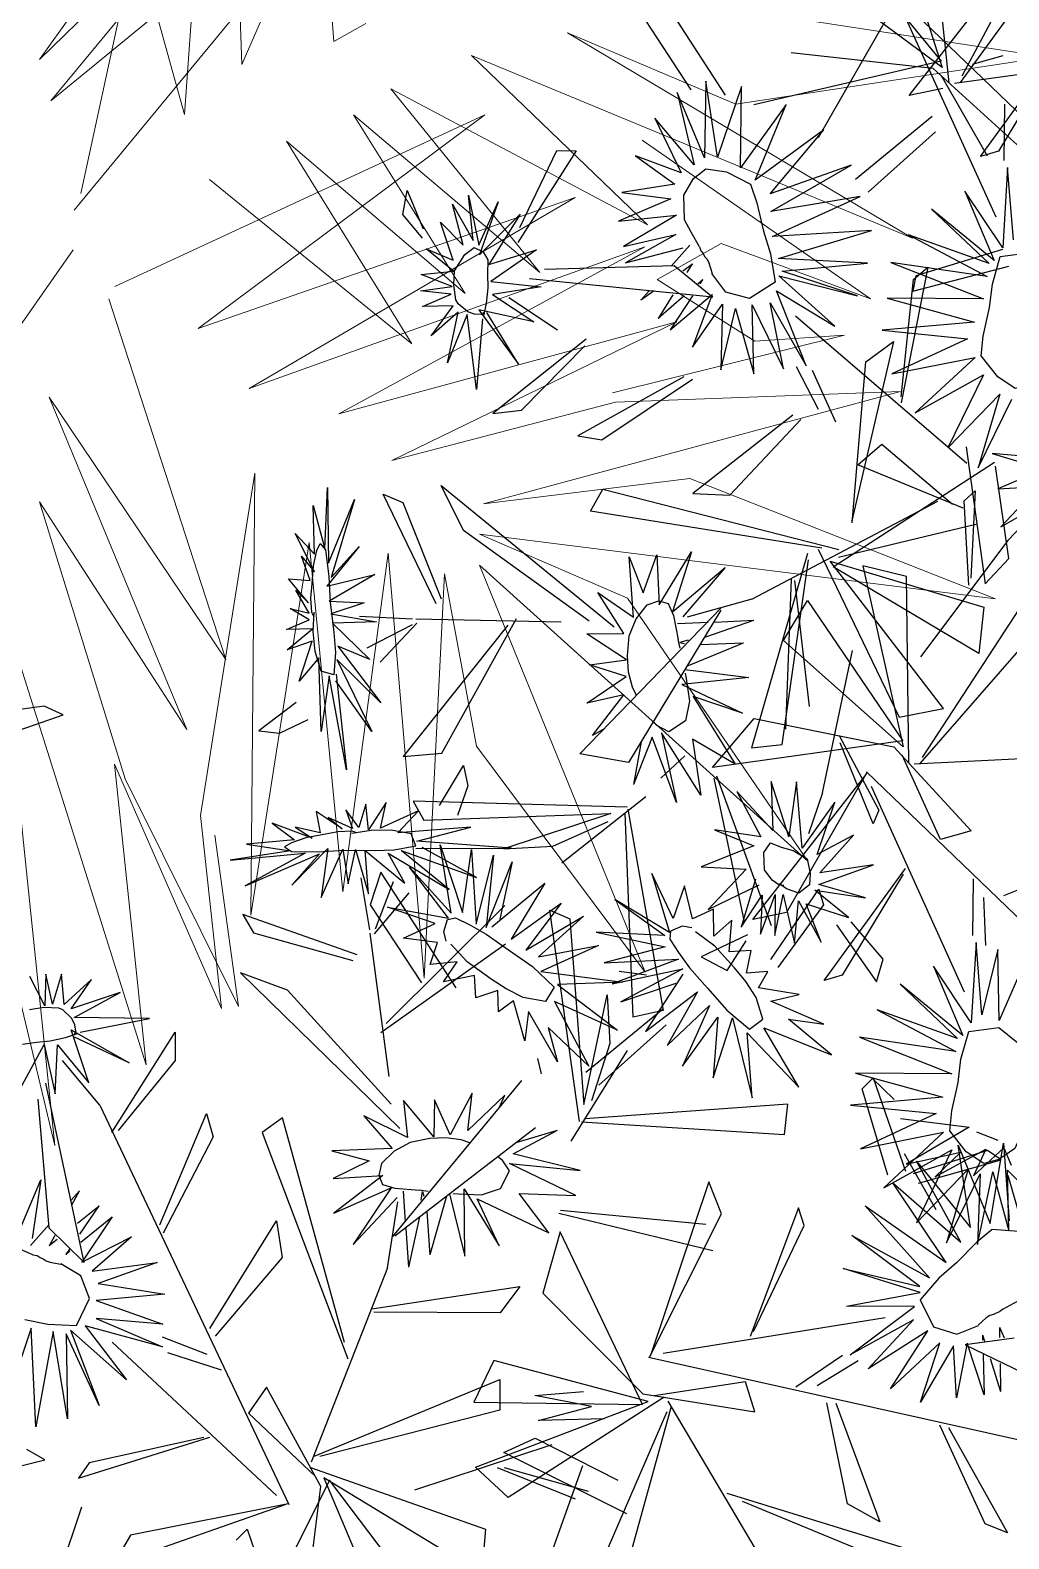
# Model space of a CAD drawing. Header units: millimetres. Extents: x -2729 to 15248, y -12439 to 5292.
# Drawn here: x 4136.1 to 4188, y -10561.4 to -10481.4 of the extents above; entities that cross this region are included whole.
import ezdxf

# ---------------------------------------------------------------- set-up
doc = ezdxf.new("R2010")
doc.units = ezdxf.units.MM

# ---------------------------------------------------------------- blocks, each defined once
blk = doc.blocks.new('styrtys')
at = {"color": 86, "linetype": 'Continuous'}
for p, q in [((-18.311, 2.885), (-18.435, 1.784)), ((-16.817, 0.9), (-18.311, 2.885)), ((-55.142, -11.478), (-55.167, -12.586)), ((-53.478, -13.323), (-55.142, -11.478)), ((-55.167, -12.586), (-54.315, -14.029)), ((2.876, -13.058), (-4.87, -35.285)), ((-5.921, -22.159), (-1.925, -25.943)), ((12.686, -25.009), (14.676, -22.24)), ((-11.446, -23.297), (-6.297, -33.172)), ((3.569, -25.68), (-4.275, -34.734)), ((-1.403, -26.871), (0.869, -25.712)), ((-2.068, -27.782), (0.671, -26.56)), ((-35.156, -28.736), (-42.901, -50.963)), ((-6.676, -34.525), (-4.351, -28.941)), ((-4.351, -28.941), (-3.252, -30.221)), ((-6.462, -32.885), (-16.76, -29.863)), ((-3.252, -30.221), (-6.457, -33.948)), ((3.784, -30.334), (2.692, -32.7)), ((3.181, -33.345), (5.035, -30.144)), ((5.035, -30.144), (3.784, -30.334)), ((-16.59, -31.487), (-6.789, -32.924)), ((6.124, -32.7), (-1.073, -31.266)), ((-0.755, -31.255), (5.472, -31.945)), ((5.472, -31.945), (6.124, -32.7)), ((-15.394, -33.298), (-13.059, -32.511)), ((-13.059, -32.511), (-14.004, -41.447)), ((-18.3, -33.173), (-22.452, -35.869)), ((-16.563, -33.747), (-18.3, -33.173)), ((-14.204, -41.716), (-15.394, -33.298)), ((-6.231, -33.453), (-15.162, -37.707)), ((-9.628, -32.997), (-14.204, -41.716)), ((-8.227, -34.924), (-9.628, -32.997)), ((-22.727, -37.705), (-16.563, -33.747)), ((-19.15, -33.61), (-11.608, -35.235)), ((-14.706, -40.046), (-6.875, -34.076)), ((-11.802, -41.936), (-7.17, -34.236)), ((-6.875, -34.076), (-9.353, -42.21)), ((-7.17, -34.236), (-1.66, -42.813)), ((-6.003, -37.418), (-3.301, -33.847)), ((-2.5, -33.817), (-5.673, -37.2)), ((-3.301, -33.847), (-2.5, -33.817)), ((-20.82, -36.291), (-16.516, -34.565)), ((-16.125, -34.507), (-20.082, -36.602)), ((-14.524, -42.553), (-8.227, -34.924)), ((-4.94, -41.881), (-6.676, -34.525)), ((-14.004, -41.447), (-22.622, -36.001)), ((-19.255, -35.46), (-14.574, -41.394)), ((-4.839, -35.256), (3.69, -36.013)), ((4.77, -37.485), (-4.73, -35.247)), ((-20.082, -36.602), (-20.82, -36.291)), ((-19.706, -36.478), (-19.454, -42.521)), ((4.666, -36.457), (-1.335, -42.404)), ((3.69, -36.013), (4.77, -37.485)), ((-45.984, -36.949), (-39.979, -46.329)), ((-25.254, -48.823), (-21.97, -37.302)), ((-20.99, -41.825), (-19.661, -37.093)), ((-2.882, -36.953), (-10.404, -38.667)), ((5.622, -37.404), (7.711, -39.145)), ((7.795, -37.599), (5.936, -37.336)), ((7.711, -39.145), (7.795, -37.599)), ((-10.638, -44.638), (-19.478, -37.864)), ((-15.162, -37.707), (-14.706, -40.046)), ((-1.169, -42.498), (5.082, -37.862)), ((-29.054, -43.728), (-32.381, -39.647)), ((-4.305, -39.958), (-13.795, -42.798)), ((-6.741, -39.487), (-12.491, -42.981)), ((-3.465, -41.359), (-4.305, -39.958)), ((2.227, -45.954), (11.136, -39.788)), ((11.107, -39.847), (15.846, -42.14)), ((11.136, -39.788), (12.132, -41.085)), ((16.168, -41.24), (11.762, -39.337)), ((-33.053, -40.327), (-29.863, -43.914)), ((-12.483, -43.196), (-5.128, -40.139)), ((-34.462, -41.358), (-42.307, -50.412)), ((-26.199, -43.548), (-16.643, -41.562)), ((-16.547, -41.508), (-24.598, -44.425)), ((-12.64, -54.264), (-14.963, -41.564)), ((-14.074, -42.971), (-3.465, -41.359)), ((12.132, -41.085), (2.48, -46)), ((10.214, -42.779), (9.798, -41.373)), ((-37.039, -43.461), (-44.236, -42.027)), ((-43.919, -42.016), (-37.691, -42.706)), ((-40.236, -47.71), (-38.416, -41.942)), ((-40.1, -43.459), (-37.36, -42.237)), ((-30.536, -43.54), (-23.407, -41.799)), ((-23.69, -41.943), (-29.626, -43.949)), ((-19.454, -42.521), (-20.99, -41.825)), ((-14.652, -42.405), (-11.309, -54.372)), ((-9.353, -42.21), (-11.802, -41.936)), ((-1.66, -42.813), (-4.94, -41.881)), ((-37.208, -43.119), (-40.069, -47.116)), ((-37.691, -42.706), (-37.039, -43.461)), ((-40.169, -46.057), (-50.694, -43.96)), ((-29.626, -43.949), (-30.536, -43.54)), ((-29.863, -43.914), (-29.054, -43.728)), ((-24.598, -44.425), (-26.199, -43.548)), ((-42.383, -44.619), (-41.284, -45.898)), ((-21.033, -44.536), (-22.999, -46.801)), ((0.004, -45.056), (-1.609, -44.404)), ((16.894, -44.253), (16.239, -44.763)), ((-50.381, -45.563), (-40.491, -46.125)), ((6.272, -47.952), (1.218, -45.368)), ((-38.393, -48.246), (-47.893, -46.008)), ((-32.825, -48.065), (-37.231, -46.162)), ((-21.251, -45.643), (-22.821, -47.653)), ((-15.165, -48.004), (-20.385, -46.264)), ((2.146, -46.032), (6.606, -56.479)), ((-39.889, -46.603), (-48.408, -51.632)), ((-39.474, -46.774), (-38.393, -48.246)), ((-37.886, -46.672), (-33.147, -48.965)), ((-20.423, -46.754), (-14.422, -49.834)), ((2.816, -46.685), (6.891, -51.055)), ((7.281, -55.536), (2.816, -46.685)), ((5.674, -48.742), (3.255, -46.64)), ((-47.746, -53.921), (-40.475, -47.281)), ((-44.686, -55.546), (-40.755, -47.466)), ((-40.475, -47.281), (-42.222, -55.602)), ((-40.755, -47.466), (-34.506, -55.521)), ((-37.856, -54.883), (-40.236, -47.71)), ((-14.422, -49.834), (-15.165, -48.004)), ((6.891, -51.055), (5.674, -48.742)), ((-42.87, -50.933), (-34.342, -51.691)), ((-9.227, -62.128), (-6.249, -50.661)), ((-5.978, -51.999), (-7.553, -60.055)), ((-14.99, -55.403), (-19.922, -52.39)), ((-24.989, -55.78), (-24.332, -53.223)), ((-24.332, -53.223), (-21.148, -62.454)), ((-19.844, -52.862), (-14.652, -56.649)), ((-2.24, -60.392), (-5.314, -53.317)), ((-11.309, -54.372), (-12.64, -54.264)), ((-21.947, -61.952), (-24.989, -55.78)), ((-14.652, -56.649), (-14.99, -55.403)), ((3.649, -56.164), (-4.482, -55.55)), ((-3.981, -55.814), (4.677, -57.942)), ((6.606, -56.479), (7.281, -55.536)), ((4.677, -57.942), (3.649, -56.164)), ((-34.347, -57.092), (-38.261, -63.283)), ((-19.49, -58.394), (-13.848, -61.24)), ((-14.634, -59.934), (-19.147, -58.31)), ((-36.444, -63.071), (-33.82, -58.873)), ((-19.293, -59.97), (-19.765, -63.032)), ((-13.848, -61.24), (-14.634, -59.934)), ((-7.546, -63.604), (-3.763, -59.611)), ((-3.422, -59.747), (-7.526, -64.733)), ((-7.553, -60.055), (-9.227, -62.128)), ((-2.144, -60.541), (-1.108, -63.158)), ((0.642, -61.156), (-2.051, -60.238)), ((-1.866, -60.431), (0.26, -62.105)), ((-27.931, -63.984), (-28.34, -63.059)), ((-28.34, -63.059), (-22.638, -63.825)), ((-23.405, -64.07), (-27.931, -63.984)), ((-7.526, -64.733), (-7.546, -63.604)), ((6.293, -64.418), (5, -63.352)), ((4.454, -64.3), (6.647, -65.468)), ((6.647, -65.468), (6.293, -64.418)), ((-22.675, -70.312), (-21.188, -68.692)), ((-20.735, -68.515), (-21.437, -69.989)), ((-21.437, -69.989), (-22.675, -70.312))]:
    blk.add_line(p, q, dxfattribs=at)
at = {"color": 50, "linetype": 'Continuous'}
for p, q in [((11.188, -19.659), (12.099, -17.241)), ((14.089, -18.26), (11.188, -19.659)), ((11.614, -20.335), (14.089, -18.26)), ((15.445, -19.451), (11.614, -20.335)), ((11.986, -20.893), (15.445, -19.451)), ((10.846, -20.199), (10.692, -21.057)), ((13.794, -23.655), (10.846, -20.199)), ((10.692, -21.057), (13.467, -24.117)), ((16.048, -20.987), (11.986, -20.893)), ((12.017, -21.573), (16.048, -20.987)), ((15.755, -22.879), (12.017, -21.573)), ((11.442, -22.791), (15.755, -22.879)), ((14.795, -25.232), (11.442, -22.791)), ((0.507, -23.448), (4.171, -23.382)), ((4.171, -23.382), (0.772, -25.024)), ((10.789, -23.578), (14.795, -25.232)), ((13.433, -27.221), (10.789, -23.578)), ((0.772, -25.024), (4.278, -24.342)), ((4.278, -24.342), (0.92, -26.227)), ((0.92, -26.227), (4.897, -24.676)), ((4.897, -24.676), (3.016, -27.756)), ((3.016, -27.756), (5.698, -24.805)), ((5.698, -24.805), (4.615, -28.969)), ((6.359, -29.502), (6.62, -24.788)), ((6.62, -24.788), (8.08, -29.737)), ((7.782, -24.48), (9.89, -29.133)), ((8.08, -29.737), (7.782, -24.48)), ((9.116, -24.39), (11.546, -28.663)), ((9.89, -29.133), (9.116, -24.39)), ((10.058, -24.358), (13.433, -27.221)), ((11.546, -28.663), (10.058, -24.358)), ((4.615, -28.969), (5.954, -24.99)), ((5.954, -24.99), (6.359, -29.502)), ((-19.648, -34.262), (-22.079, -32.527)), ((1.231, -32.54), (1.622, -35.084)), ((1.99, -35.157), (1.231, -32.54)), ((-24.021, -33.401), (-22.995, -36.296)), ((-23.391, -33.447), (-21.418, -35.245)), ((-22.995, -36.296), (-23.391, -33.447)), ((-22.435, -33.319), (-19.648, -34.262)), ((-21.418, -35.245), (-22.435, -33.319)), ((-19.15, -33.61), (-21.327, -32.864)), ((-0.531, -32.894), (1.031, -35.308)), ((1.622, -35.084), (-0.531, -32.894)), ((2.542, -32.925), (1.99, -35.157)), ((2.829, -35.262), (2.542, -32.925)), ((4.35, -33.701), (2.829, -35.262)), ((2.861, -35.697), (4.35, -33.701)), ((-1.517, -34.512), (0.219, -35.829)), ((1.031, -35.308), (-1.517, -34.512)), ((4.988, -34.965), (2.861, -35.697)), ((2.895, -36.583), (4.988, -34.965)), ((0.219, -35.829), (-2.706, -36.151)), ((-21.984, -36.665), (-26.045, -36.57)), ((-26.014, -37.25), (-21.984, -36.665)), ((-2.882, -36.953), (-0.593, -36.708)), ((0.231, -36.697), (-2.825, -38.436)), ((-2.706, -36.151), (0.231, -36.697)), ((5.057, -36.067), (2.895, -36.583)), ((3.065, -36.972), (5.057, -36.067)), ((5.316, -36.795), (3.065, -36.972)), ((3.386, -37.587), (5.316, -36.795)), ((-22.276, -38.557), (-26.014, -37.25)), ((-2.825, -38.436), (-0.014, -37.6)), ((-0.014, -37.6), (-2.294, -39.667)), ((5.394, -37.891), (3.386, -37.587)), ((2.766, -38.249), (5.394, -37.891)), ((5.284, -39.859), (2.953, -37.956)), ((-26.59, -38.468), (-22.276, -38.557)), ((-23.236, -40.91), (-26.59, -38.468)), ((-2.294, -39.667), (0.034, -38.51)), ((0.034, -38.51), (-1.035, -41.097)), ((-1.035, -41.097), (0.612, -38.934)), ((0.612, -38.934), (1.296, -41.328)), ((1.194, -39.074), (3.384, -41.149)), ((1.296, -41.328), (1.194, -39.074)), ((2.491, -38.92), (5.284, -39.859)), ((3.384, -41.149), (2.491, -38.92)), ((-27.243, -39.256), (-23.236, -40.91)), ((-24.598, -42.898), (-27.243, -39.256)), ((-33.753, -40.02), (-37.111, -41.904)), ((-37.111, -41.904), (-33.134, -40.354)), ((-33.134, -40.354), (-35.015, -43.433)), ((-35.015, -43.433), (-32.333, -40.483)), ((-32.333, -40.483), (-33.416, -44.646)), ((-33.416, -44.646), (-32.077, -40.668)), ((-32.077, -40.668), (-31.672, -45.18)), ((-31.672, -45.18), (-31.411, -40.466)), ((-31.411, -40.466), (-29.951, -45.415)), ((-30.249, -40.158), (-28.141, -44.81)), ((-29.951, -45.415), (-30.249, -40.158)), ((-28.915, -40.068), (-26.486, -44.341)), ((-28.141, -44.81), (-28.915, -40.068)), ((-27.973, -40.035), (-24.598, -42.898)), ((-26.486, -44.341), (-27.973, -40.035)), ((12.245, -45.459), (13.098, -41.549)), ((13.098, -41.549), (13.128, -45.227)), ((-4.656, -45.308), (-2.321, -41.786)), ((-2.321, -41.786), (-2.582, -44.404)), ((10.67, -42.354), (12.245, -45.459)), ((11.983, -46.543), (10.67, -42.354)), ((13.128, -45.227), (15.481, -42.133)), ((15.481, -42.133), (14.504, -44.947)), ((-5.775, -46.304), (-6.799, -43.042)), ((-6.799, -43.042), (-4.969, -46.12)), ((-4.969, -46.12), (-4.949, -42.564)), ((-4.949, -42.564), (-4.656, -45.308)), ((-2.582, -44.404), (-0.065, -42.753)), ((-0.065, -42.753), (-2.205, -46.027)), ((-2.205, -46.027), (0.829, -43.761)), ((0.829, -43.761), (-1.772, -46.383)), ((15.962, -43.743), (14.179, -46.25)), ((14.504, -44.947), (15.962, -43.743)), ((-10.638, -44.638), (-8.348, -47.36)), ((-7.77, -46.076), (-9.669, -44.084)), ((-8.722, -45.914), (-9.669, -44.084)), ((-7.3, -46.13), (-8.349, -44.067)), ((-5.973, -46.282), (-8.349, -44.067)), ((9.451, -44.346), (11.983, -46.543)), ((11.321, -46.985), (9.451, -44.346)), ((-5.354, -46.048), (-4.343, -45.385)), ((-4.343, -45.385), (-3.304, -45.134)), ((-3.304, -45.134), (-2.4, -45.698)), ((11.929, -47.058), (12.44, -45.557)), ((12.44, -45.557), (13.32, -45.65)), ((-27.592, -46.284), (-27.125, -50.456)), ((-26.815, -50.516), (-27.592, -46.284)), ((0.631, -49.493), (-9.547, -45.924)), ((-9.426, -45.887), (-0.039, -46.96)), ((-8.557, -46.231), (-7.805, -47.685)), ((-5.597, -46.209), (-5.354, -46.048)), ((-2.4, -45.698), (-2.442, -46.414)), ((-1.772, -46.383), (0.905, -46.235)), ((-1.32, -46.814), (0.905, -46.235)), ((8.355, -45.715), (11.321, -46.985)), ((11.273, -47.74), (8.355, -45.715)), ((13.32, -45.65), (13.63, -46.826)), ((15.67, -45.779), (14.002, -47.205)), ((14.179, -46.25), (15.67, -45.779)), ((-31.057, -47.052), (-28.566, -51.691)), ((-27.642, -50.92), (-31.057, -47.052)), ((-29.398, -46.538), (-27.642, -50.92)), ((-27.125, -50.456), (-29.398, -46.538)), ((-25.63, -46.708), (-26.815, -50.516)), ((-26.034, -50.294), (-25.63, -46.708)), ((-23.084, -47.208), (-26.034, -50.294)), ((-25.332, -50.335), (-23.084, -47.208)), ((-11.575, -46.637), (-8.259, -47.572)), ((-8.27, -48.178), (-11.575, -46.637)), ((-7.25, -46.792), (-6.951, -47.155)), ((-6.689, -47), (-7.056, -47.297)), ((-6.951, -47.155), (-7.014, -46.897)), ((-2.552, -46.673), (-2.442, -46.414)), ((-0.039, -46.96), (0.631, -49.493)), ((8.236, -47.086), (11.273, -47.74)), ((11.089, -48.698), (8.236, -47.086)), ((11.657, -48.585), (11.929, -47.058)), ((13.63, -46.826), (13.577, -47.837)), ((14.002, -47.205), (14.866, -47.698)), ((-8.115, -48.057), (-7.056, -47.297)), ((13.577, -47.837), (13.454, -48.772)), ((14.866, -47.698), (13.856, -48.199)), ((-28.566, -51.691), (-32.442, -48.364)), ((-32.442, -48.364), (-29.736, -52.336)), ((-22.442, -48.236), (-25.332, -50.335)), ((-24.829, -51.16), (-22.442, -48.236)), ((-11.588, -48.607), (-8.27, -48.178)), ((-8.32, -48.98), (-11.588, -48.607)), ((-8.578, -48.571), (-8.115, -48.057)), ((-8.491, -49.088), (-8.578, -48.571)), ((-3.755, -48.437), (-4.398, -48.961)), ((-3.439, -48.066), (-3.755, -48.437)), ((-3.196, -48.687), (-1.964, -50.278)), ((-0.541, -49.29), (-3.196, -48.687)), ((7.63, -48.317), (11.089, -48.698)), ((10.914, -49.905), (7.63, -48.317)), ((11.397, -50.002), (11.657, -48.585)), ((13.454, -48.772), (13.149, -50.306)), ((13.856, -48.199), (14.691, -49.102)), ((-33.744, -49.49), (-30.577, -52.763)), ((-29.736, -52.336), (-33.744, -49.49)), ((-21.535, -49.552), (-24.829, -51.16)), ((-24.273, -51.878), (-21.535, -49.552)), ((-10.665, -50.211), (-8.32, -48.98)), ((-8.046, -49.564), (-8.491, -49.088)), ((-7.128, -49.774), (-8.046, -49.564)), ((-5.15, -49.374), (-6.163, -49.737)), ((-4.928, -49.341), (-5.301, -51.826)), ((-4.398, -48.961), (-5.15, -49.374)), ((-3.872, -50.997), (-4.928, -49.341)), ((-1.964, -50.278), (-4.12, -48.977)), ((-4.12, -48.977), (-3.872, -50.997)), ((-1.107, -48.884), (-0.541, -49.29)), ((14.691, -49.102), (13.634, -49.652)), ((-8.531, -50.023), (-10.665, -50.211)), ((-7.15, -49.948), (-9.958, -51.497)), ((-9.958, -51.497), (-8.531, -50.023)), ((-7.545, -52.214), (-7.15, -49.948)), ((-6.143, -50.038), (-7.545, -52.214)), ((-6.163, -49.737), (-7.128, -49.774)), ((-5.301, -51.826), (-6.143, -50.038)), ((7.33, -50.357), (10.37, -49.681)), ((11.065, -50.155), (7.33, -50.357)), ((7.419, -51.403), (11.065, -50.155)), ((14.646, -50.267), (10.732, -56.458)), ((11.306, -51.011), (11.397, -50.002)), ((13.149, -50.306), (12.658, -51.496)), ((13.634, -49.652), (14.636, -51.015)), ((11.131, -50.717), (7.419, -51.403)), ((7.631, -52.588), (11.131, -50.717)), ((11.281, -51.857), (11.306, -51.011)), ((13.375, -50.79), (14.098, -52.022)), ((14.636, -51.015), (13.375, -50.79)), ((-34.845, -51.595), (-30.909, -53.779)), ((-30.577, -52.763), (-34.845, -51.595)), ((-21.008, -51.223), (-24.273, -51.878)), ((-24.203, -52.603), (-21.008, -51.223)), ((10.87, -51.638), (7.631, -52.588)), ((8.117, -54.207), (10.87, -51.638)), ((11.543, -52.205), (11.281, -51.857)), ((12.611, -51.776), (12.204, -52.109)), ((-21.474, -53.094), (-24.203, -52.603)), ((11.159, -52.168), (8.117, -54.207)), ((9.86, -55.187), (11.159, -52.168)), ((11.452, -52.176), (9.86, -55.187)), ((12.273, -55.361), (11.452, -52.176)), ((12.204, -52.109), (11.543, -52.205)), ((13.417, -53.896), (12.003, -52.708)), ((12.003, -52.708), (12.273, -55.361)), ((12.549, -56.245), (15.173, -52.047)), ((14.098, -52.022), (12.879, -52.168)), ((12.879, -52.168), (13.417, -53.896)), ((-24.433, -53.311), (-21.474, -53.094)), ((-21.801, -54.544), (-24.433, -53.311)), ((-30.909, -53.779), (-35.239, -53.972)), ((-35.239, -53.972), (-31.168, -54.768)), ((-24.683, -54.132), (-24.96, -54.092)), ((-24.638, -54.238), (-24.96, -54.092)), ((-23.934, -54.239), (-21.801, -54.544)), ((-31.168, -54.768), (-35.115, -56.511)), ((-24.944, -55.014), (-25.473, -54.944)), ((-24.936, -55.255), (-25.473, -54.944)), ((-23.757, -54.638), (-22.088, -55.393)), ((-23.555, -55.199), (-22.088, -55.393)), ((-24.885, -55.917), (-26.314, -55.481)), ((-24.047, -58.185), (-26.048, -55.753)), ((-35.115, -56.511), (-31.176, -56.115)), ((-31.176, -56.115), (-34.581, -58.349)), ((-34.581, -58.349), (-30.86, -56.719)), ((-30.86, -56.719), (-33.386, -59.487)), ((-27.465, -56.786), (-24.781, -58.646)), ((-25.883, -59.455), (-27.465, -56.786)), ((-26.517, -56.392), (-24.047, -58.185)), ((-24.781, -58.646), (-26.517, -56.392)), ((-23.318, -56.193), (-22.577, -56.622)), ((-23.223, -56.425), (-22.577, -56.622)), ((10.732, -56.458), (12.549, -56.245)), ((-33.386, -59.487), (-30.287, -57.067)), ((-30.287, -57.067), (-31.654, -59.993)), ((-31.654, -59.993), (-29.615, -57.5)), ((-29.615, -57.5), (-29.419, -60.076)), ((-29.419, -60.076), (-28.925, -57.563)), ((-28.925, -57.563), (-27.353, -59.925)), ((-28.133, -57.429), (-25.883, -59.455)), ((-27.353, -59.925), (-28.133, -57.429)), ((1.466, -63.293), (4.165, -60.004)), ((4.165, -60.004), (2.515, -62.863)), ((0.805, -63.539), (2.579, -60.207)), ((2.579, -60.207), (1.466, -63.293)), ((2.192, -62.999), (6.564, -60.383)), ((6.564, -60.383), (2.437, -63.3)), ((-19.567, -63.892), (-19.174, -61.292)), ((-19.174, -61.292), (-18.526, -64.205)), ((-16.791, -61.102), (-18.575, -63.771)), ((-18.526, -64.205), (-16.791, -61.102)), ((-21.016, -61.719), (-19.567, -63.892)), ((-20.158, -64.26), (-21.016, -61.719)), ((-1.22, -62.223), (-0.178, -64.302)), ((-0.592, -64.605), (-1.22, -62.223)), ((-0.178, -64.302), (0.738, -61.707)), ((0.738, -61.707), (0.805, -63.539)), ((-22.699, -62.772), (-20.158, -64.26)), ((-20.933, -64.732), (-22.699, -62.772)), ((-18.172, -63.843), (-14.629, -62.561)), ((-14.629, -62.561), (-18.047, -64.674)), ((5.294, -62.45), (1.801, -64.201)), ((2.437, -63.3), (5.294, -62.45)), ((-19.79, -64.271), (-18.991, -64.006)), ((-18.991, -64.006), (-18.333, -63.854)), ((-18.511, -63.885), (-18.352, -64.003)), ((-18.352, -64.003), (-18.221, -64.333)), ((-3.472, -63.355), (-1.163, -64.961)), ((-1.831, -65.407), (-3.472, -63.355)), ((-1.869, -63.247), (-0.592, -64.605)), ((-1.163, -64.961), (-1.869, -63.247)), ((-24.045, -64.34), (-20.933, -64.732)), ((-21.179, -65.401), (-24.045, -64.34)), ((-21.137, -64.882), (-20.442, -64.582)), ((-20.442, -64.582), (-19.79, -64.271)), ((-18.187, -64.706), (-18.35, -65.341)), ((-18.221, -64.333), (-18.187, -64.706)), ((-18.047, -64.674), (-15.272, -64.551)), ((-15.272, -64.551), (-17.949, -65.161)), ((-4.473, -64.728), (-1.831, -65.407)), ((-2.352, -65.39), (-4.473, -64.728)), ((3.347, -64.634), (1.138, -64.887)), ((1.801, -64.201), (3.347, -64.634)), ((-24.16, -65.686), (-21.179, -65.401)), ((-21.427, -65.818), (-21.416, -65.293)), ((-21.416, -65.293), (-21.137, -64.882)), ((-18.491, -65.536), (-19.164, -65.973)), ((-18.35, -65.341), (-18.491, -65.536)), ((-16.211, -65.935), (-18.146, -65.537)), ((-18.146, -65.537), (-17.435, -66.995)), ((-17.949, -65.161), (-16.211, -65.935)), ((-6.625, -65.988), (-2.352, -65.39)), ((0.171, -65.513), (0.056, -66.675)), ((1.134, -66.379), (0.171, -65.513)), ((0.539, -65.144), (1.134, -66.379)), ((2.108, -65.898), (0.539, -65.144)), ((1.138, -64.887), (2.108, -65.898)), ((-21.642, -65.651), (-24.16, -65.686)), ((-23.825, -67.252), (-21.642, -65.651)), ((-21.734, -66.015), (-23.825, -67.252)), ((-23.03, -67.82), (-21.734, -66.015)), ((-21.281, -66.406), (-23.03, -67.82)), ((-21.899, -68.013), (-21.281, -66.406)), ((-20.883, -66.123), (-21.427, -65.818)), ((-19.874, -66.247), (-20.883, -66.123)), ((-19.83, -66.292), (-20.292, -68.11)), ((-19.164, -65.973), (-19.874, -66.247)), ((-18.95, -67.769), (-19.83, -66.292)), ((-19.063, -66.02), (-18.95, -67.769)), ((-18.148, -67.444), (-19.063, -66.02)), ((-18.664, -65.888), (-18.148, -67.444)), ((-17.435, -66.995), (-18.664, -65.888)), ((-2.98, -65.825), (-6.625, -65.988)), ((-6.611, -67.562), (-2.98, -65.825)), ((-3.595, -66.334), (-6.611, -67.562)), ((-5.418, -67.847), (-3.595, -66.334)), ((-2.261, -66.308), (-3.67, -68.096)), ((-2.731, -67.289), (-2.261, -66.308)), ((-1.742, -66.339), (-2.731, -67.289)), ((-1.339, -67.416), (-1.742, -66.339)), ((-0.629, -65.907), (-1.339, -67.416)), ((-0.144, -65.645), (-0.957, -66.808)), ((-0.957, -66.808), (-0.629, -65.907)), ((0.056, -66.675), (-0.144, -65.645)), ((-20.348, -66.561), (-21.899, -68.013)), ((-20.292, -68.11), (-20.348, -66.561)), ((-3.102, -66.713), (-5.418, -67.847)), ((-3.67, -68.096), (-3.102, -66.713))]:
    blk.add_line(p, q, dxfattribs=at)
for points in [[(7.267, -20.608), (8.044, -20.164), (8.698, -19.811), (9.996, -19.791), (10.881, -20.307), (11.402, -20.953), (11.227, -22.055), (10.578, -23.316), (9.581, -23.656), (8.065, -23.995), (6.876, -24.37), (5.368, -24.608), (4.515, -23.242), (4.839, -21.986), (5.837, -21.243)], [(-30.765, -36.285), (-29.988, -35.842), (-29.333, -35.489), (-28.035, -35.469), (-27.151, -35.985), (-26.63, -36.63), (-26.804, -37.733), (-27.453, -38.994), (-28.45, -39.333), (-29.967, -39.673), (-31.156, -40.047), (-32.664, -40.285), (-33.517, -38.919), (-33.192, -37.664), (-32.194, -36.921)], [(2.445, -36.744), (2.531, -37.008), (2.444, -37.432), (2.128, -38.032), (1.307, -38.448), (0.684, -38.347), (0.655, -37.738), (0.557, -37.075), (0.648, -36.211), (1.279, -35.746), (1.834, -35.527), (2.472, -35.854), (2.538, -36.551), (2.463, -36.999)], [(-26.462, -54.983), (-26.979, -55.713), (-27.423, -56.31), (-28.591, -56.876), (-29.611, -56.782), (-30.356, -56.417), (-30.664, -55.344), (-30.608, -53.927), (-29.848, -53.198), (-28.617, -52.25), (-27.698, -51.408), (-26.431, -50.555), (-25.081, -51.432), (-24.845, -52.708), (-25.435, -53.803)], [(-26.462, -54.983), (-26.291, -54.835), (-26.209, -54.661), (-26.108, -54.522), (-26.03, -54.347), (-25.889, -54.171), (-25.674, -53.978), (-25.448, -53.786), (-25.435, -53.803)], [(-0.068, -65.336), (-0.242, -65.539), (-0.91, -65.904), (-1.618, -66.165), (-2.529, -66.494), (-3.326, -66.678), (-3.754, -66.677), (-3.559, -66.267), (-2.342, -65.523), (-1.145, -64.894), (0.236, -64.045), (1.159, -63.524), (2.271, -63.105), (2.383, -63.781), (1.565, -64.507), (0.652, -65.046), (-0.308, -65.437)]]:
    blk.add_lwpolyline(points, dxfattribs=at)
blk = doc.blocks.new('geghhhhhhhhh')
at = {"color": 70, "linetype": 'Continuous', "lineweight": 0}
for p, q in [((347.97, 37.977), (343.978, 48.311)), ((343.978, 48.311), (347.072, 35.472)), ((347.072, 35.472), (342.082, 46.119)), ((342.082, 46.119), (343.779, 39.125)), ((343.779, 39.125), (340.485, 44.553)), ((340.485, 44.553), (341.583, 40.065)), ((343.479, 39.438), (340.086, 44.449)), ((340.086, 44.449), (341.184, 40.482)), ((337.99, 33.28), (335.795, 43.196)), ((335.795, 43.196), (336.593, 33.593)), ((335.296, 37.559), (330.605, 42.361)), ((330.605, 42.361), (335.795, 33.28)), ((340.086, 42.257), (339.887, 33.28)), ((341.384, 31.818), (340.086, 42.257)), ((339.887, 33.28), (337.99, 41.421)), ((337.99, 41.421), (337.99, 33.28)), ((341.583, 40.065), (341.384, 31.818)), ((346.374, 27.121), (352.861, 39.647)), ((335.795, 33.28), (327.112, 39.229)), ((327.112, 39.229), (332.202, 33.593)), ((346.374, 33.175), (343.479, 39.438)), ((346.473, 30.67), (342.182, 38.081)), ((342.182, 38.081), (346.374, 33.175)), ((336.593, 33.593), (335.296, 37.559)), ((345.376, 28.165), (341.483, 36.307)), ((341.483, 36.307), (346.473, 30.67)), ((332.202, 33.593), (335.895, 32.549)), ((335.895, 32.549), (323.519, 32.444)), ((323.519, 32.444), (331.104, 30.566)), ((335.895, 31.818), (326.414, 27.852)), ((331.104, 30.566), (335.895, 31.818)), ((338.19, 31.087), (331.903, 26.912)), ((333.1, 29), (338.19, 31.087)), ((331.903, 26.912), (339.587, 30.148)), ((339.587, 30.148), (332.901, 25.242)), ((332.901, 25.242), (341.783, 29.835)), ((341.783, 29.835), (334.697, 24.303)), ((326.414, 27.852), (333.1, 29)), ((327.911, 26.703), (333.2, 28.791)), ((334.697, 24.303), (343.18, 28.582)), ((343.18, 28.582), (337.092, 22.632)), ((343.38, 25.033), (338.09, 28.269)), ((338.09, 28.269), (341.683, 23.885)), ((337.092, 22.632), (345.276, 27.852)), ((330.006, 27.121), (327.911, 26.703)), ((332.501, 25.973), (330.006, 27.121)), ((341.683, 23.885), (336.992, 26.912)), ((336.992, 26.912), (340.186, 23.05)), ((331.104, 24.929), (332.501, 25.973)), ((340.186, 23.05), (335.296, 26.181)), ((335.296, 26.181), (339.388, 22.319)), ((339.986, 15.743), (346.473, 26.181)), ((333.3, 22.737), (327.412, 25.764)), ((327.412, 25.764), (331.104, 24.929)), ((345.875, 19.605), (346.374, 25.764)), ((339.388, 22.319), (332.901, 24.72)), ((332.901, 24.72), (337.591, 21.275)), ((337.591, 21.275), (326.613, 24.198)), ((326.613, 24.198), (335.396, 20.44)), ((347.372, 23.676), (339.986, 15.743)), ((342.881, 16.474), (347.372, 23.676)), ((344.976, 10.315), (344.178, 23.572)), ((344.178, 23.572), (345.875, 19.605)), ((347.771, 22.737), (342.881, 16.474)), ((343.28, 14.282), (347.771, 22.737)), ((342.082, 19.083), (342.98, 22.215)), ((342.98, 22.215), (344.976, 10.315)), ((331.204, 21.589), (324.018, 19.501)), ((335.396, 20.44), (331.204, 21.589)), ((340.885, 21.38), (340.186, 20.858)), ((341.483, 18.561), (340.885, 21.38)), ((324.018, 19.501), (334.697, 19.292))]:
    blk.add_line(p, q, dxfattribs=at)
blk = doc.blocks.new('aerysty')
at = {"color": 86, "linetype": 'Continuous'}
for p, q in [((4.121, -20.751, 0.09), (5.131, -11.086, 0.09)), ((2.413, -12.546, 0.09), (-5.296, -34.666, 0.09)), ((-3.17, -13.59, 0.09), (-3.389, -14.856, 0.09)), ((-0.079, -19.189, 0.09), (-3.17, -13.59, 0.09)), ((-9.159, -26.439, 0.09), (-7.143, -14.238, 0.09)), ((-5.988, -14.895, 0.09), (-9.233, -27.327, 0.09)), ((-3.389, -14.856, 0.09), (-0.207, -19.647, 0.09)), ((5.789, -18.72, 0.09), (4.121, -20.751, 0.09)), ((-6.243, -19.64, 0.09), (-6.342, -21.603, 0.09)), ((-2.125, -24.942, 0.09), (-6.243, -19.64, 0.09)), ((10.192, -20.507, 0.09), (12.953, -23.551, 0.09)), ((-6.342, -21.603, 0.09), (-2.365, -25.368, 0.09)), ((-11.841, -22.736, 0.09), (-6.716, -32.563, 0.09)), ((3.103, -25.107, 0.09), (-4.704, -34.118, 0.09)), ((-1.846, -26.292, 0.09), (0.416, -25.139, 0.09)), ((-2.508, -27.199, 0.09), (0.219, -25.983, 0.09)), ((-7.093, -33.91, 0.09), (-4.78, -28.353, 0.09)), ((-4.78, -28.353, 0.09), (-3.686, -29.626, 0.09)), ((13.593, -32.359, 0.09), (10.282, -28.298, 0.09)), ((-6.881, -32.277, 0.09), (-17.129, -29.27, 0.09)), ((9.613, -28.975, 0.09), (12.787, -32.544, 0.09)), ((-3.686, -29.626, 0.09), (-6.875, -33.336, 0.09)), ((-16.959, -30.886, 0.09), (-7.206, -32.316, 0.09)), ((5.645, -32.093, 0.09), (-1.517, -30.666, 0.09)), ((-1.201, -30.655, 0.09), (4.997, -31.342, 0.09)), ((13.542, -32.4, 0.09), (13.189, -30.811, 0.09)), ((-12.963, -31.273, 0.09), (-13.624, -38.532, 0.09)), ((4.997, -31.342, 0.09), (5.645, -32.093, 0.09)), ((-12.111, -37.52, 0.09), (-11.689, -32.611, 0.09)), ((12.787, -32.544, 0.09), (13.593, -32.359, 0.09)), ((-19.507, -32.999, 0.09), (-12.002, -34.616, 0.09)), ((-6.651, -32.843, 0.09), (-15.539, -37.077, 0.09)), ((-15.085, -39.404, 0.09), (-7.291, -33.463, 0.09)), ((-7.291, -33.463, 0.09), (-9.758, -41.557, 0.09)), ((-14.489, -38.412, 0.09), (-13.714, -34.024, 0.09)), ((-13.018, -33.635, 0.09), (-14.295, -38.07, 0.09)), ((-12.195, -41.285, 0.09), (-7.585, -33.622, 0.09)), ((-7.585, -33.622, 0.09), (-2.102, -42.159, 0.09)), ((-5.366, -41.23, 0.09), (-7.093, -33.91, 0.09)), ((-5.265, -34.637, 0.09), (3.223, -35.391, 0.09)), ((4.298, -36.855, 0.09), (-5.157, -34.628, 0.09)), ((1.303, -34.752, 0.09), (-1.317, -42.742, 0.09)), ((3.449, -44.272, 0.09), (8.545, -34.77, 0.09)), ((8.545, -34.77, 0.09), (10.015, -35.468, 0.09)), ((-1.127, -42.75, 0.09), (2.309, -35.809, 0.09)), ((3.223, -35.391, 0.09), (4.298, -36.855, 0.09)), ((10.015, -35.468, 0.09), (3.693, -44.198, 0.09)), ((-19.705, -36.14, 0.09), (-19.805, -45.939, 0.09)), ((-17.59, -37.212, 0.09), (-19.705, -36.14, 0.09)), ((-11.934, -36.586, 0.09), (-17.821, -41.514, 0.09)), ((-22.964, -37.265, 0.09), (-19.75, -45.61, 0.09)), ((-19.709, -46.826, 0.09), (-17.59, -37.212, 0.09)), ((-15.539, -37.077, 0.09), (-15.085, -39.404, 0.09)), ((-13.624, -38.532, 0.09), (-12.111, -37.52, 0.09)), ((-19.805, -45.939, 0.09), (-24.677, -39.021, 0.09)), ((-11.833, -39.894, 0.09), (-18.953, -46.712, 0.09)), ((-10.453, -40.753, 0.09), (-11.833, -39.894, 0.09)), ((19.988, -39.433, 0.09), (15.889, -39.742, 0.09)), ((20.567, -40.078, 0.09), (19.988, -39.433, 0.09)), ((-19.122, -46.992, 0.09), (-10.453, -40.753, 0.09)), ((16.052, -40.281, 0.09), (20.567, -40.078, 0.09)), ((-9.758, -41.557, 0.09), (-12.195, -41.285, 0.09)), ((-2.102, -42.159, 0.09), (-5.366, -41.23, 0.09)), ((-27.117, -42.687, 0.09), (-20.279, -45.822, 0.09)), ((-7.428, -42.609, 0.09), (-10.938, -48.312, 0.09)), ((-10.834, -48.498, 0.09), (-5.704, -42.455, 0.09)), ((-5.704, -42.455, 0.09), (-7.428, -42.609, 0.09)), ((-24.256, -47.962, 0.09), (-27.567, -43.9, 0.09)), ((-19.75, -45.61, 0.09), (-29.854, -44.693, 0.09)), ((7.938, -44.208, 0.09), (2.289, -44.211, 0.09)), ((3.411, -44.378, 0.09), (12.1, -51.611, 0.09)), ((4.301, -44.652, 0.09), (9.893, -46.676, 0.09)), ((12.27, -50.469, 0.09), (4.301, -44.652, 0.09)), ((7.767, -45.179, 0.09), (4.67, -44.413, 0.09)), ((9.893, -46.676, 0.09), (7.767, -45.179, 0.09)), ((-20.279, -45.822, 0.09), (-17.316, -51.061, 0.09)), ((-18.992, -51.141, 0.09), (-19.96, -46.346, 0.09)), ((-6.906, -49.496, 0.09), (1.897, -46.191, 0.09)), ((-29.601, -53.001, 0.09), (-22.036, -46.908, 0.09)), ((-21.976, -46.817, 0.09), (-27.785, -53.052, 0.09)), ((-9.261, -66.446, 0.09), (-21.98, -46.775, 0.09)), ((-8.546, -48.939, 0.09), (-19.448, -46.946, 0.09)), ((-25.062, -48.146, 0.09), (-24.256, -47.962, 0.09)), ((-19.597, -59.274, 0.09), (-21.911, -47.578, 0.09)), ((-5.955, -58.375, 0.09), (-13.771, -48.177, 0.09)), ((-13.115, -48.781, 0.09), (-4.726, -57.867, 0.09)), ((3.639, -48.131, 0.09), (-6.996, -49.584, 0.09)), ((-17.316, -51.061, 0.09), (-18.992, -51.141, 0.09)), ((12.1, -51.611, 0.09), (12.27, -50.469, 0.09)), ((-26.671, -56.989, 0.09), (-21.145, -52.214, 0.09)), ((-21.331, -52.47, 0.09), (-25.68, -56.938, 0.09)), ((0.634, -63.795, 0.09), (-1.927, -52.285, 0.09)), ((9.337, -52.672, 0.09), (1.856, -55.815, 0.09)), ((-27.785, -53.052, 0.09), (-29.601, -53.001, 0.09)), ((-17.801, -53.562, 0.09), (-18.516, -56.461, 0.09)), ((-1.079, -53.347, 0.09), (1.177, -61.199, 0.09)), ((-27.89, -56.041, 0.09), (-37.345, -53.815, 0.09)), ((-11.03, -53.974, 0.09), (-16.444, -54.799, 0.09)), ((-9.542, -55.258, 0.09), (-11.03, -53.974, 0.09)), ((6.037, -59.089, 0.09), (0.106, -54.214, 0.09)), ((2.419, -55.822, 0.09), (11.055, -53.781, 0.09)), ((-17.492, -54.642, 0.09), (-17.971, -57.134, 0.09)), ((-16.255, -55.25, 0.09), (-9.542, -55.258, 0.09)), ((-25.68, -56.938, 0.09), (-26.671, -56.989, 0.09)), ((-4.726, -57.867, 0.09), (-5.955, -58.375, 0.09)), ((2.793, -64.34, 0.09), (4.334, -59.087, 0.09)), ((4.698, -59.053, 0.09), (3.323, -65.33, 0.09)), ((8.937, -58.458, 0.09), (6.136, -58.866, 0.09)), ((6.19, -59.177, 0.09), (8.295, -61.025, 0.09)), ((6.386, -58.954, 0.09), (9.029, -59.472, 0.09)), ((15.423, -58.786, 0.09), (13.793, -58.427, 0.09)), ((16.212, -59.556, 0.09), (15.423, -58.786, 0.09)), ((13.739, -59.515, 0.09), (16.212, -59.556, 0.09)), ((-7.521, -60.449, 0.09), (-13.255, -60.017, 0.09)), ((-12.973, -60.399, 0.09), (-6.656, -61.4, 0.09)), ((-6.656, -61.4, 0.09), (-7.521, -60.449, 0.09)), ((1.177, -61.199, 0.09), (0.634, -63.795, 0.09)), ((-16.785, -62.753, 0.09), (-9.779, -69.488, 0.09)), ((-16.207, -65.317, 0.09), (-16.785, -62.753, 0.09)), ((-5.15, -64.303, 0.09), (-9.885, -64.91, 0.09)), ((-3.862, -65.102, 0.09), (-5.15, -64.303, 0.09)), ((3.323, -65.33, 0.09), (2.793, -64.34, 0.09)), ((-10.714, -69.405, 0.09), (-16.207, -65.317, 0.09)), ((-10.15, -65.14, 0.09), (-3.862, -65.102, 0.09))]:
    blk.add_line(p, q, dxfattribs=at)
at = {"color": 221, "linetype": 'Continuous'}
for p, q in [((4.197, -19.233, 0.09), (3.01, -17.85, 0.09)), ((4.251, -18.642, 0.09), (3.01, -17.85, 0.09)), ((4.19, -19.667, 0.09), (2.393, -18.495, 0.09)), ((2.393, -18.495, 0.09), (4.249, -20.714, 0.09)), ((5.521, -19.172, 0.09), (5.874, -19.678, 0.09)), ((1.489, -19.665, 0.09), (3.744, -21.255, 0.09)), ((4.249, -20.714, 0.09), (1.489, -19.665, 0.09)), ((4.824, -19.963, 0.09), (5.053, -20.231, 0.09)), ((5.427, -19.392, 0.09), (5.874, -19.678, 0.09)), ((4.82, -20.078, 0.09), (5.053, -20.231, 0.09)), ((0.282, -21.157, 0.09), (3.502, -21.939, 0.09)), ((3.744, -21.255, 0.09), (0.282, -21.157, 0.09)), ((3.502, -21.939, 0.09), (0.055, -22.886, 0.09)), ((14.275, -24.661, 0.09), (10.937, -22.232, 0.09)), ((0.055, -22.886, 0.09), (3.702, -22.82, 0.09)), ((3.702, -22.82, 0.09), (0.319, -24.454, 0.09)), ((10.287, -23.015, 0.09), (14.275, -24.661, 0.09)), ((12.919, -26.641, 0.09), (10.287, -23.015, 0.09)), ((0.319, -24.454, 0.09), (3.808, -23.776, 0.09)), ((3.808, -23.776, 0.09), (0.466, -25.651, 0.09)), ((7.296, -23.913, 0.09), (9.393, -28.544, 0.09)), ((7.592, -29.145, 0.09), (7.296, -23.913, 0.09)), ((8.623, -23.824, 0.09), (11.041, -28.076, 0.09)), ((9.393, -28.544, 0.09), (8.623, -23.824, 0.09)), ((9.56, -23.791, 0.09), (12.919, -26.641, 0.09)), ((11.041, -28.076, 0.09), (9.56, -23.791, 0.09)), ((14.075, -24.505, 0.09), (13.503, -23.697, 0.09)), ((0.466, -25.651, 0.09), (4.425, -24.108, 0.09)), ((4.425, -24.108, 0.09), (2.552, -27.173, 0.09)), ((2.552, -27.173, 0.09), (5.222, -24.237, 0.09)), ((5.222, -24.237, 0.09), (4.144, -28.38, 0.09)), ((4.144, -28.38, 0.09), (5.477, -24.421, 0.09)), ((5.477, -24.421, 0.09), (5.88, -28.911, 0.09)), ((5.88, -28.911, 0.09), (6.139, -24.22, 0.09)), ((6.139, -24.22, 0.09), (7.592, -29.145, 0.09)), ((11.971, -25.09, 0.09), (14.075, -24.505, 0.09)), ((10.851, -26.803, 0.09), (13.514, -25.292, 0.09)), ((13.514, -25.292, 0.09), (11.971, -25.09, 0.09)), ((10.608, -28.458, 0.09), (12.673, -26.33, 0.09)), ((12.673, -26.33, 0.09), (10.851, -26.803, 0.09)), ((14.032, -26.656, 0.09), (10.608, -28.458, 0.09)), ((12.512, -29.986, 0.09), (14.032, -26.656, 0.09)), ((-9.293, -34.947, 0.09), (-11.212, -37.874, 0.09)), ((12.776, -38.685, 0.09), (13.458, -34.877, 0.09)), ((13.458, -34.877, 0.09), (13.868, -37.814, 0.09)), ((-11.212, -37.874, 0.09), (-9.101, -35.859, 0.09)), ((-9.101, -35.859, 0.09), (-10.183, -38.724, 0.09)), ((11.082, -35.441, 0.09), (12.776, -38.685, 0.09)), ((12.099, -39.291, 0.09), (11.082, -35.441, 0.09)), ((-10.183, -38.724, 0.09), (-8.645, -36.643, 0.09)), ((13.868, -37.814, 0.09), (14.614, -36.086, 0.09)), ((14.614, -36.086, 0.09), (14.171, -39.115, 0.09)), ((9.295, -37.254, 0.09), (12.099, -39.291, 0.09)), ((12.358, -40.37, 0.09), (9.295, -37.254, 0.09)), ((14.171, -39.115, 0.09), (15.278, -38.021, 0.09)), ((15.278, -38.021, 0.09), (14.447, -40.041, 0.09)), ((9.119, -39.571, 0.09), (12.358, -40.37, 0.09)), ((11.973, -41.062, 0.09), (9.119, -39.571, 0.09)), ((14.447, -40.041, 0.09), (15.436, -40.087, 0.09)), ((15.436, -40.087, 0.09), (14.768, -40.988, 0.09)), ((8.769, -41.281, 0.09), (11.973, -41.062, 0.09)), ((12.272, -41.752, 0.09), (8.769, -41.281, 0.09)), ((14.768, -40.988, 0.09), (15.917, -41.409, 0.09)), ((15.917, -41.409, 0.09), (15.231, -42.375, 0.09)), ((9.285, -42.55, 0.09), (12.272, -41.752, 0.09)), ((15.231, -42.375, 0.09), (16.736, -43.129, 0.09)), ((-2.942, -46.82, 0.09), (-2.47, -42.641, 0.09)), ((-2.47, -42.641, 0.09), (-1.515, -45.079, 0.09)), ((-1.515, -45.079, 0.09), (-0.033, -42.475, 0.09)), ((-0.033, -42.475, 0.09), (-0.445, -46.346, 0.09)), ((-0.445, -46.346, 0.09), (1.216, -42.962, 0.09)), ((1.216, -42.962, 0.09), (0.1, -46.465, 0.09)), ((12.543, -42.685, 0.09), (9.285, -42.55, 0.09)), ((9.306, -43.916, 0.09), (12.543, -42.685, 0.09)), ((16.736, -43.129, 0.09), (15.518, -43.502, 0.09)), ((12.936, -43.833, 0.09), (9.306, -43.916, 0.09)), ((9.965, -45.858, 0.09), (12.352, -43.882, 0.09)), ((13.182, -43.986, 0.09), (9.965, -45.858, 0.09)), ((10.519, -46.746, 0.09), (13.182, -43.986, 0.09)), ((15.518, -43.502, 0.09), (16.717, -44.265, 0.09)), ((-2.852, -47.682, 0.09), (-4.446, -44.522, 0.09)), ((-4.446, -44.522, 0.09), (-2.942, -46.82, 0.09)), ((13.496, -44.455, 0.09), (10.519, -46.746, 0.09)), ((11.244, -47.698, 0.09), (13.496, -44.455, 0.09)), ((16.717, -44.265, 0.09), (15.702, -44.947, 0.09)), ((0.1, -46.465, 0.09), (2.405, -45.12, 0.09)), ((0.696, -46.642, 0.09), (2.405, -45.12, 0.09)), ((13.683, -45.389, 0.09), (11.244, -47.698, 0.09)), ((12.409, -48.913, 0.09), (13.683, -45.389, 0.09)), ((14.442, -45.601, 0.09), (14.397, -48.99, 0.09)), ((16.613, -48.051, 0.09), (14.442, -45.601, 0.09)), ((15.702, -44.947, 0.09), (16.963, -46.234, 0.09)), ((-3.482, -48.21, 0.09), (-5.868, -45.784, 0.09)), ((-5.868, -45.784, 0.09), (-2.852, -47.682, 0.09)), ((14.179, -45.727, 0.09), (12.409, -48.913, 0.09)), ((14.397, -48.99, 0.09), (14.179, -45.727, 0.09)), ((15.171, -45.823, 0.09), (16.613, -48.051, 0.09)), ((16.963, -46.234, 0.09), (15.171, -45.823, 0.09)), ((-6.27, -49.2, 0.09), (-7.938, -48.009, 0.09)), ((-5.353, -48.913, 0.09), (-7.938, -48.009, 0.09)), ((-4.912, -48.747, 0.09), (-6.777, -47.396, 0.09)), ((-3.668, -48.28, 0.09), (-6.777, -47.396, 0.09)), ((2.509, -48.482, 0.09), (-0.117, -49.152, 0.09)), ((1.823, -48.379, 0.09), (2.509, -48.482, 0.09)), ((-8.546, -48.939, 0.09), (-5.283, -50.312, 0.09)), ((-5.98, -49.407, 0.09), (-4.654, -50.354, 0.09)), ((-4.567, -49.311, 0.09), (-4.138, -49.498, 0.09)), ((-4.138, -49.498, 0.09), (-4.311, -49.297, 0.09)), ((-0.117, -49.152, 0.09), (1.696, -50.002, 0.09)), ((1.696, -50.002, 0.09), (-0.803, -49.828, 0.09)), ((-0.803, -49.828, 0.09), (0.331, -51.505, 0.09)), ((-8.469, -51.135, 0.09), (-5.108, -50.46, 0.09)), ((-4.842, -51.002, 0.09), (-8.469, -51.135, 0.09)), ((-7.588, -52.886, 0.09), (-4.842, -51.002, 0.09)), ((-1.355, -50.516, 0.09), (-0.559, -52.887, 0.09)), ((0.331, -51.505, 0.09), (-1.355, -50.516, 0.09)), ((-4.523, -51.734, 0.09), (-7.588, -52.886, 0.09)), ((-6.043, -53.888, 0.09), (-4.523, -51.734, 0.09)), ((-2.115, -51.684, 0.09), (-2.371, -54.249, 0.09)), ((-0.559, -52.887, 0.09), (-2.115, -51.684, 0.09)), ((-4.237, -52.754, 0.09), (-6.043, -53.888, 0.09)), ((-3.048, -52.062, 0.09), (-4.833, -54.707, 0.09)), ((-4.833, -54.707, 0.09), (-4.237, -52.754, 0.09)), ((-2.371, -54.249, 0.09), (-3.048, -52.062, 0.09)), ((11.146, -59.388, 0.09), (13.832, -55.089, 0.09)), ((13.832, -55.089, 0.09), (11.499, -59.544, 0.09)), ((10.636, -59.978, 0.09), (11.536, -55.84, 0.09)), ((11.536, -55.84, 0.09), (11.371, -59.121, 0.09)), ((10.162, -60.496, 0.09), (10.222, -56.739, 0.09)), ((10.222, -56.739, 0.09), (10.636, -59.978, 0.09)), ((-20.889, -57.571, 0.09), (-20.212, -61.481, 0.09)), ((-19.621, -60.931, 0.09), (-20.889, -57.571, 0.09)), ((-18.407, -56.86, 0.09), (-19.621, -60.931, 0.09)), ((-18.98, -60.649, 0.09), (-18.407, -56.86, 0.09)), ((-17.371, -57.479, 0.09), (-18.98, -60.649, 0.09)), ((-18.16, -61.152, 0.09), (-17.371, -57.479, 0.09)), ((13.645, -57.495, 0.09), (11.345, -60.63, 0.09)), ((11.499, -59.544, 0.09), (13.645, -57.495, 0.09)), ((-22.819, -58.085, 0.09), (-20.513, -61.569, 0.09)), ((-20.212, -61.481, 0.09), (-22.819, -58.085, 0.09)), ((-15.972, -58.234, 0.09), (-18.16, -61.152, 0.09)), ((-17.343, -61.535, 0.09), (-15.972, -58.234, 0.09)), ((-24.304, -59.128, 0.09), (-20.762, -62.215, 0.09)), ((-20.513, -61.569, 0.09), (-24.304, -59.128, 0.09)), ((9.272, -58.903, 0.09), (10.162, -60.496, 0.09)), ((9.637, -61.617, 0.09), (9.272, -58.903, 0.09)), ((-14.747, -59.475, 0.09), (-17.343, -61.535, 0.09)), ((-16.952, -62.147, 0.09), (-14.747, -59.475, 0.09)), ((-25.541, -60.336, 0.09), (-21.23, -63.316, 0.09)), ((-20.762, -62.215, 0.09), (-25.541, -60.336, 0.09)), ((7.771, -60.248, 0.09), (9.637, -61.617, 0.09)), ((9.407, -62.073, 0.09), (7.771, -60.248, 0.09)), ((12.91, -60.313, 0.09), (11.068, -61.539, 0.09)), ((11.345, -60.63, 0.09), (12.91, -60.313, 0.09)), ((-14.311, -61.344, 0.09), (-16.952, -62.147, 0.09)), ((-16.834, -62.877, 0.09), (-14.311, -61.344, 0.09)), ((7.66, -61.449, 0.09), (9.407, -62.073, 0.09)), ((9.064, -62.647, 0.09), (7.66, -61.449, 0.09)), ((11.068, -61.539, 0.09), (12.386, -61.994, 0.09)), ((-21.23, -63.316, 0.09), (-26.173, -62.127, 0.09)), ((6.289, -62.272, 0.09), (9.064, -62.647, 0.09)), ((8.674, -63.346, 0.09), (6.289, -62.272, 0.09)), ((12.386, -61.994, 0.09), (10.654, -62.038, 0.09)), ((10.654, -62.038, 0.09), (11.741, -62.862, 0.09)), ((-13.943, -62.776, 0.09), (-16.834, -62.877, 0.09)), ((-15.972, -63.474, 0.09), (-13.943, -62.776, 0.09)), ((10.276, -62.792, 0.09), (10.083, -64.19, 0.09)), ((10.92, -63.614, 0.09), (10.276, -62.792, 0.09)), ((10.496, -62.532, 0.09), (10.92, -63.614, 0.09)), ((11.741, -62.862, 0.09), (10.496, -62.532, 0.09)), ((-16.684, -63.718, 0.09), (-16.947, -63.809, 0.09)), ((-16.595, -63.792, 0.09), (-16.947, -63.809, 0.09)), ((-15.634, -63.746, 0.09), (-13.813, -63.659, 0.09)), ((-15.201, -64.152, 0.09), (-13.813, -63.659, 0.09)), ((4.69, -66.034, 0.09), (8.204, -63.567, 0.09)), ((6.025, -63.942, 0.09), (8.674, -63.346, 0.09)), ((8.204, -63.567, 0.09), (6.025, -63.942, 0.09)), ((9.965, -63.243, 0.09), (10.02, -64.902, 0.09)), ((10.083, -64.19, 0.09), (9.965, -63.243, 0.09)), ((-16.515, -64.619, 0.09), (-17.015, -64.796, 0.09)), ((-16.399, -64.828, 0.09), (-17.015, -64.796, 0.09)), ((7.845, -64.237, 0.09), (4.69, -66.034, 0.09)), ((5.416, -67.422, 0.09), (7.845, -64.237, 0.09)), ((8.701, -64.339, 0.09), (8.264, -66.562, 0.09)), ((8.73, -65.421, 0.09), (8.701, -64.339, 0.09)), ((9.175, -64.131, 0.09), (8.73, -65.421, 0.09)), ((10.02, -64.902, 0.09), (9.175, -64.131, 0.09)), ((-16.053, -65.392, 0.09), (-17.517, -65.653, 0.09)), ((-14.54, -64.925, 0.09), (-13.689, -64.969, 0.09)), ((-14.351, -65.088, 0.09), (-13.689, -64.969, 0.09)), ((7.531, -64.966, 0.09), (5.416, -67.422, 0.09)), ((6.602, -67.134, 0.09), (7.531, -64.966, 0.09)), ((8.14, -65.079, 0.09), (6.602, -67.134, 0.09)), ((8.264, -66.562, 0.09), (8.14, -65.079, 0.09)), ((-14.283, -67.021, 0.09), (-17.158, -65.773, 0.09)), ((-6.532, -66.314, 0.09), (-6.902, -69.488, 0.09)), ((-6.662, -69.85, 0.09), (-6.532, -66.314, 0.09)), ((-17.284, -66.552, 0.09), (-14.283, -67.021, 0.09)), ((-9.261, -66.446, 0.09), (-8.292, -69.374, 0.09)), ((-6.512, -69.37, 0.09), (-3.955, -66.627, 0.09)), ((-3.955, -66.627, 0.09), (-6.025, -70.049, 0.09)), ((-8.557, -67.564, 0.09), (-6.662, -69.85, 0.09)), ((-7.726, -70.045, 0.09), (-8.557, -67.564, 0.09)), ((-9.995, -68.777, 0.09), (-7.726, -70.045, 0.09)), ((-8.083, -70.639, 0.09), (-9.995, -68.777, 0.09)), ((-6.025, -70.049, 0.09), (-3.622, -68.682, 0.09)), ((-3.622, -68.682, 0.09), (-5.717, -70.436, 0.09)), ((-6.794, -69.56, 0.09), (-6.599, -69.592, 0.09)), ((-3.826, -70.334, 0.09), (-5.721, -70.859, 0.09)), ((-5.717, -70.436, 0.09), (-3.826, -70.334, 0.09)), ((-11.008, -70.473, 0.09), (-8.083, -70.639, 0.09)), ((-5.721, -70.859, 0.09), (-4.43, -71.828, 0.09)), ((-6.315, -71.702, 0.09), (-5.421, -73.201, 0.09)), ((-4.859, -72.549, 0.09), (-6.315, -71.702, 0.09)), ((-6.021, -71.404, 0.09), (-4.859, -72.549, 0.09)), ((-4.43, -71.828, 0.09), (-6.021, -71.404, 0.09))]:
    blk.add_line(p, q, dxfattribs=at)
at = {"color": 50, "linetype": 'Continuous'}
for p, q in [((6.783, -20.059, 0.09), (7.556, -19.618, 0.09)), ((4.367, -21.431, 0.09), (5.36, -20.692, 0.09)), ((5.365, -20.713, 0.09), (5.36, -20.692, 0.09)), ((5.649, -20.634, 0.09), (5.365, -20.713, 0.09)), ((5.924, -20.55, 0.09), (5.649, -20.634, 0.09)), ((6.125, -20.451, 0.09), (5.924, -20.55, 0.09)), ((6.27, -20.326, 0.09), (6.125, -20.451, 0.09)), ((6.419, -20.243, 0.09), (6.27, -20.326, 0.09)), ((6.566, -20.121, 0.09), (6.419, -20.243, 0.09)), ((6.783, -20.059, 0.09), (6.566, -20.121, 0.09)), ((4.044, -22.681, 0.09), (4.367, -21.431, 0.09)), ((10.724, -21.5, 0.09), (10.078, -22.755, 0.09)), ((4.893, -24.04, 0.09), (4.044, -22.681, 0.09)), ((9.086, -23.092, 0.09), (7.577, -23.43, 0.09)), ((10.078, -22.755, 0.09), (9.086, -23.092, 0.09)), ((6.393, -23.803, 0.09), (4.893, -24.04, 0.09)), ((7.577, -23.43, 0.09), (6.393, -23.803, 0.09)), ((14.037, -26.194, 0.09), (14.251, -25.003, 0.09)), ((12.316, -39.29, 0.09), (13.137, -38.973, 0.09)), ((13.137, -38.973, 0.09), (13.945, -39.874, 0.09)), ((12.544, -40.85, 0.09), (12.316, -39.29, 0.09)), ((13.945, -39.874, 0.09), (14.357, -40.793, 0.09)), ((14.357, -40.793, 0.09), (14.672, -41.678, 0.09)), ((12.996, -42.327, 0.09), (12.544, -40.85, 0.09)), ((13.407, -43.7, 0.09), (12.996, -42.327, 0.09)), ((14.672, -41.678, 0.09), (15.098, -43.176, 0.09)), ((15.098, -43.176, 0.09), (15.202, -44.452, 0.09)), ((13.785, -44.636, 0.09), (13.407, -43.7, 0.09)), ((14.146, -45.396, 0.09), (13.785, -44.636, 0.09)), ((15.288, -44.721, 0.09), (15.078, -45.201, 0.09)), ((14.536, -45.586, 0.09), (14.146, -45.396, 0.09)), ((15.078, -45.201, 0.09), (14.536, -45.586, 0.09)), ((-2.63, -46.747, 0.09), (-1.823, -46.053, 0.09)), ((-1.823, -46.053, 0.09), (-0.767, -46.143, 0.09)), ((-0.767, -46.143, 0.09), (-0.479, -46.797, 0.09)), ((-3.225, -47.792, 0.09), (-2.63, -46.747, 0.09)), ((-0.46, -47.076, 0.09), (-0.479, -46.797, 0.09)), ((-3.368, -48.045, 0.09), (-3.225, -47.792, 0.09)), ((-0.614, -48.712, 0.09), (-0.726, -49.184, 0.09)), ((-3.976, -49.241, 0.09), (-4.167, -49.671, 0.09)), ((-0.726, -49.184, 0.09), (-1.058, -49.94, 0.09)), ((-4.761, -50.824, 0.09), (-4.167, -49.671, 0.09)), ((-1.058, -49.94, 0.09), (-1.537, -50.647, 0.09)), ((-4.937, -51.49, 0.09), (-4.761, -50.824, 0.09)), ((-1.537, -50.647, 0.09), (-2.269, -51.428, 0.09)), ((-4.626, -51.908, 0.09), (-4.937, -51.49, 0.09)), ((-4.015, -52.128, 0.09), (-4.626, -51.908, 0.09)), ((-3.107, -51.898, 0.09), (-4.015, -52.128, 0.09)), ((-2.269, -51.428, 0.09), (-3.107, -51.898, 0.09)), ((10.469, -60.322, 0.09), (11.264, -59.446, 0.09)), ((11.264, -59.446, 0.09), (11.669, -59.994, 0.09)), ((11.669, -59.994, 0.09), (11.275, -61.009, 0.09)), ((9.887, -61.202, 0.09), (10.469, -60.322, 0.09)), ((-20.59, -62.672, 0.09), (-19.854, -61.342, 0.09)), ((-19.854, -61.342, 0.09), (-18.26, -61.507, 0.09)), ((-18.26, -61.507, 0.09), (-17.473, -62.53, 0.09)), ((9.049, -62.58, 0.09), (9.887, -61.202, 0.09)), ((11.275, -61.009, 0.09), (10.709, -61.9, 0.09)), ((10.709, -61.9, 0.09), (10.036, -62.682, 0.09)), ((-21.022, -63.835, 0.09), (-20.59, -62.672, 0.09)), ((-17.473, -62.53, 0.09), (-17.499, -63.768, 0.09)), ((8.273, -63.68, 0.09), (9.049, -62.58, 0.09)), ((10.141, -62.741, 0.09), (9.715, -63.368, 0.09)), ((10.204, -62.484, 0.09), (10.141, -62.741, 0.09)), ((-17.631, -64.032, 0.09), (-17.519, -63.758, 0.09)), ((-17.519, -63.758, 0.09), (-17.499, -63.768, 0.09)), ((7.533, -64.891, 0.09), (8.273, -63.68, 0.09)), ((9.206, -63.92, 0.09), (8.548, -64.625, 0.09)), ((9.715, -63.368, 0.09), (9.206, -63.92, 0.09)), ((-17.796, -64.879, 0.09), (-17.769, -64.71, 0.09)), ((-17.779, -64.52, 0.09), (-17.734, -64.3, 0.09)), ((-17.769, -64.71, 0.09), (-17.779, -64.52, 0.09)), ((-17.734, -64.3, 0.09), (-17.631, -64.032, 0.09)), ((8.548, -64.625, 0.09), (7.925, -65.15, 0.09)), ((-17.874, -65.279, 0.09), (-18.001, -66.16, 0.09)), ((-17.874, -65.279, 0.09), (-17.79, -65.07, 0.09)), ((-17.79, -65.07, 0.09), (-17.796, -64.879, 0.09)), ((7.546, -65.343, 0.09), (7.533, -64.891, 0.09)), ((7.925, -65.15, 0.09), (7.546, -65.343, 0.09)), ((-7.164, -69.885, 0.09), (-6.65, -69.452, 0.09)), ((-6.599, -69.592, 0.09), (-6.334, -69.826, 0.09)), ((-7.751, -70.482, 0.09), (-7.164, -69.885, 0.09)), ((-6.334, -69.826, 0.09), (-6.134, -70.141, 0.09)), ((-6.134, -70.141, 0.09), (-5.991, -70.777, 0.09)), ((-8.668, -71.634, 0.09), (-8.188, -71.053, 0.09)), ((-8.188, -71.053, 0.09), (-7.751, -70.482, 0.09)), ((-6.027, -71.013, 0.09), (-6.425, -71.706, 0.09)), ((-5.991, -70.777, 0.09), (-6.027, -71.013, 0.09)), ((-6.425, -71.706, 0.09), (-6.93, -72.271, 0.09))]:
    blk.add_line(p, q, dxfattribs=at)

msp = doc.modelspace()

# ---------------------------------------------------------------- block references
at = {"color": 7, "linetype": 'Continuous', "lineweight": 0, "xscale": 2.227967417066542, "yscale": 2.227967417066542, "zscale": 2.227967417066542, "rotation": 172.3837163653}
msp.add_blockref('geghhhhhhhhh', (4911.267, -10535.453, 0.224), dxfattribs=at)
for p, rotation in [((4210.444, -10539.927, 0.448), 245.2733334306143), ((4127.126, -10573.011, 0.448), 247.2819187522699)]:
    msp.add_blockref('styrtys', p, dxfattribs=dict(rotation=rotation))
at = {"xscale": -1, "rotation": 238.1976480713597}
msp.add_blockref('aerysty', (4201.12, -10565.573, 0.246), dxfattribs=at)

doc.saveas('drawing.dxf')
